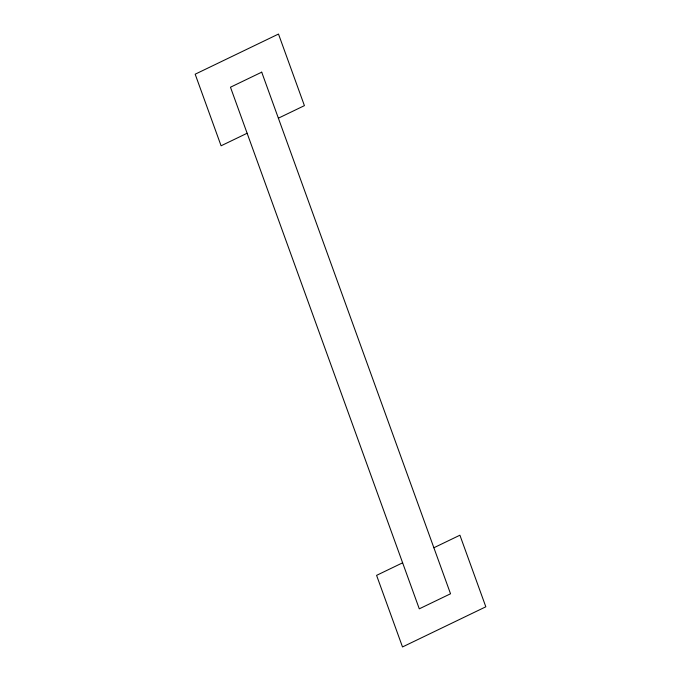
<?xml version="1.0" encoding="UTF-8"?>
<svg xmlns="http://www.w3.org/2000/svg" width="681" height="681" viewBox="0 0 681 681"><rect width="100%" height="100%" fill="white"/><g stroke="black" fill="none" stroke-linecap="round" stroke-linejoin="round"><path stroke-width="1.02" d="M247.126 133.246L221.087 145.794L195.175 74.203L278.495 34.05L304.416 105.64L278.376 118.188M402.624 562.812L376.584 575.36L402.505 646.95L485.825 606.797L459.913 535.206L433.874 547.754M261.717 72.169L230.467 87.219L419.283 608.831L450.533 593.781L261.717 72.169"/></g></svg>
